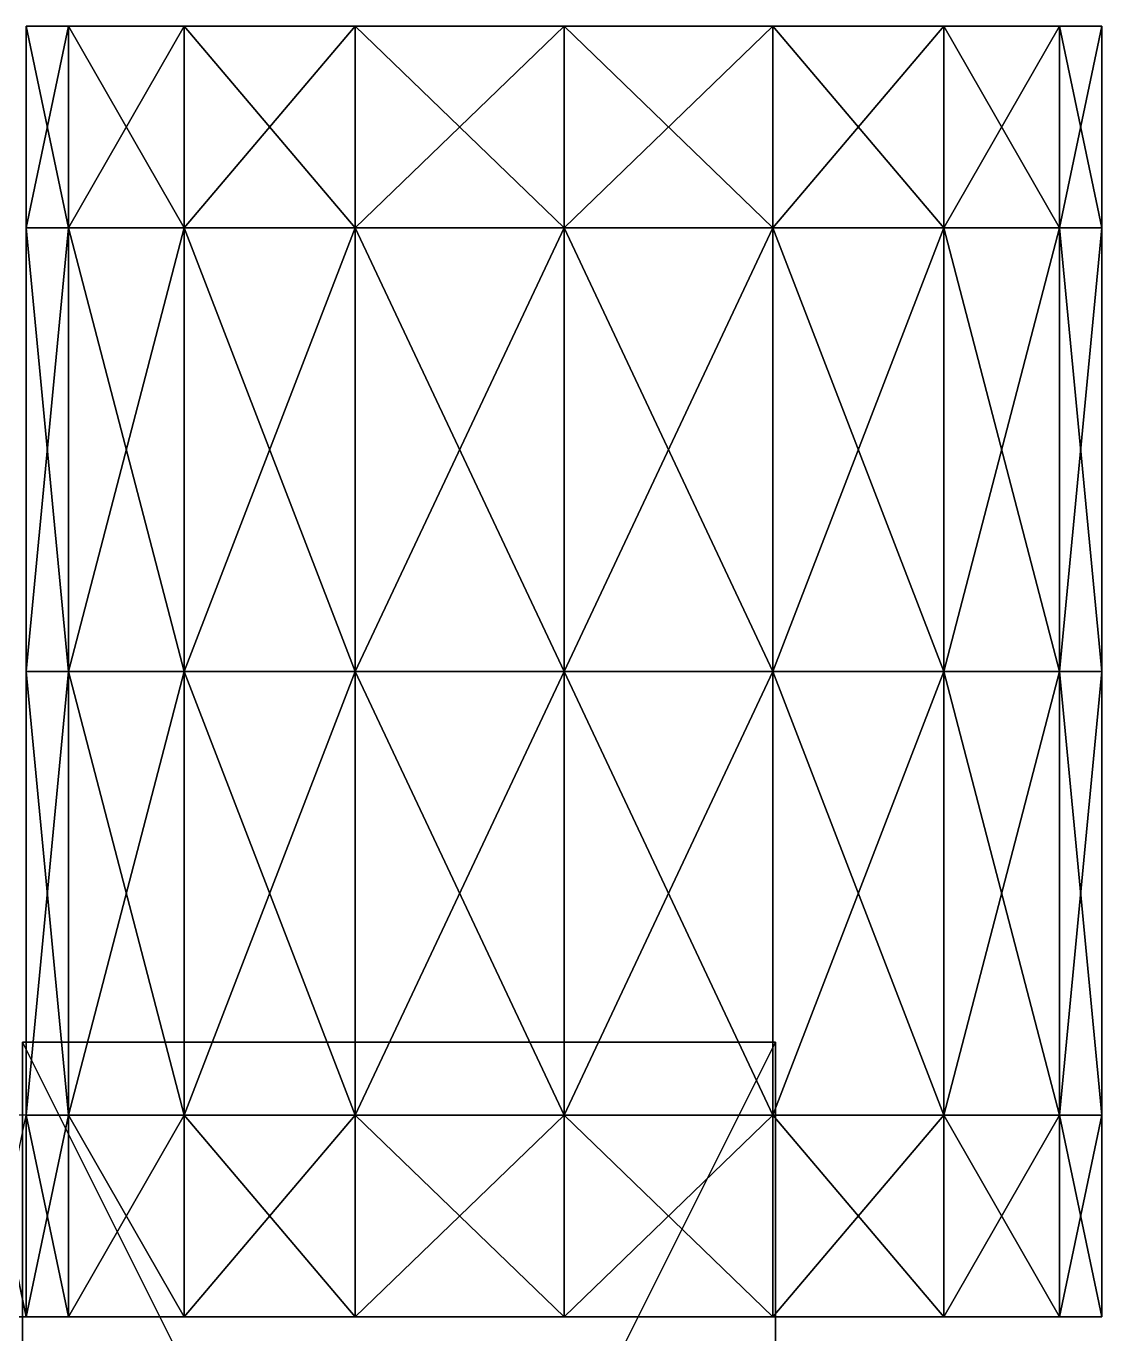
# Model space of a CAD drawing. Header units: metres. Extents: x -2 to 2, y -1.21 to 5.7.
# Drawn here: x 0 to 2, y 3.268 to 5.7 of the extents above; entities that cross this region are included whole.
import ezdxf

# ---------------------------------------------------------------- set-up
doc = ezdxf.new("R2010")
doc.units = ezdxf.units.M

msp = doc.modelspace()

# ---------------------------------------------------------------- linework, layer by layer
at = {"layer": 'Cube 1'}
for points in [[(-0.007, 3.8106, 0.4847), (1.393, 1.0106, 0.4847), (-0.007, 1.0106, 0.4847)], [(-0.007, 3.8106, 0.4847), (1.393, 3.8106, 0.4847), (1.393, 1.0106, 0.4847)], [(1.393, 3.8106, -0.4953), (-0.007, 3.8106, 0.4847), (-0.007, 3.8106, -0.4953)], [(1.393, 3.8106, -0.4953), (1.393, 3.8106, 0.4847), (-0.007, 3.8106, 0.4847)], [(-0.007, 1.0106, -0.4953), (1.393, 3.8106, -0.4953), (-0.007, 3.8106, -0.4953)], [(-0.007, 1.0106, -0.4953), (1.393, 1.0106, -0.4953), (1.393, 3.8106, -0.4953)], [(1.393, 1.0106, 0.4847), (1.393, 3.8106, -0.4953), (1.393, 1.0106, -0.4953)], [(1.393, 1.0106, 0.4847), (1.393, 3.8106, 0.4847), (1.393, 3.8106, -0.4953)]]:
    msp.add_3dface(points, dxfattribs=at)
at = {"layer": 'Cylinder'}
for points in [[(0, 5.7, 0.3137), (0.0789, 5.325, -0.0745), (0.0789, 5.7, -0.0745)], [(0, 5.7, 0.3137), (0, 5.325, 0.3137), (0.0789, 5.325, -0.0745)], [(0.0789, 5.7, 0.702), (0, 5.325, 0.3137), (0, 5.7, 0.3137)], [(0.0789, 5.7, 0.702), (0.0789, 5.325, 0.702), (0, 5.325, 0.3137)], [(0.0789, 5.7, -0.0745), (0.2937, 5.325, -0.3925), (0.2937, 5.7, -0.3925)], [(0.0789, 5.7, -0.0745), (0.0789, 5.325, -0.0745), (0.2937, 5.325, -0.3925)], [(0.2937, 5.7, 1.02), (0.0789, 5.325, 0.702), (0.0789, 5.7, 0.702)], [(0.2937, 5.7, 1.02), (0.2937, 5.325, 1.02), (0.0789, 5.325, 0.702)], [(0.2937, 5.7, -0.3925), (0.6117, 5.325, -0.6074), (0.6117, 5.7, -0.6074)], [(0.2937, 5.7, -0.3925), (0.2937, 5.325, -0.3925), (0.6117, 5.325, -0.6074)], [(0.6117, 5.7, 1.2348), (0.2937, 5.325, 1.02), (0.2937, 5.7, 1.02)], [(0.6117, 5.7, 1.2348), (0.6117, 5.325, 1.2348), (0.2937, 5.325, 1.02)], [(0.6117, 5.7, -0.6074), (1, 5.325, -0.6863), (1, 5.7, -0.6863)], [(0.6117, 5.7, -0.6074), (0.6117, 5.325, -0.6074), (1, 5.325, -0.6863)], [(1, 5.7, 1.3137), (0.6117, 5.325, 1.2348), (0.6117, 5.7, 1.2348)], [(1, 5.7, 1.3137), (1, 5.325, 1.3137), (0.6117, 5.325, 1.2348)], [(1.3883, 5.7, 1.2348), (1, 5.325, 1.3137), (1, 5.7, 1.3137)], [(1.3883, 5.7, 1.2348), (1.3883, 5.325, 1.2348), (1, 5.325, 1.3137)], [(1, 5.7, -0.6863), (1.3883, 5.325, -0.6074), (1.3883, 5.7, -0.6074)], [(1, 5.7, -0.6863), (1, 5.325, -0.6863), (1.3883, 5.325, -0.6074)], [(1.7062, 5.7, 1.02), (1.3883, 5.325, 1.2348), (1.3883, 5.7, 1.2348)], [(1.7062, 5.7, 1.02), (1.7062, 5.325, 1.02), (1.3883, 5.325, 1.2348)], [(1.3883, 5.7, -0.6074), (1.7062, 5.325, -0.3925), (1.7062, 5.7, -0.3925)], [(1.3883, 5.7, -0.6074), (1.3883, 5.325, -0.6074), (1.7062, 5.325, -0.3925)], [(1.9211, 5.7, 0.702), (1.7062, 5.325, 1.02), (1.7062, 5.7, 1.02)], [(1.9211, 5.7, 0.702), (1.9211, 5.325, 0.702), (1.7062, 5.325, 1.02)], [(1.7062, 5.7, -0.3925), (1.9211, 5.325, -0.0745), (1.9211, 5.7, -0.0745)], [(1.7062, 5.7, -0.3925), (1.7062, 5.325, -0.3925), (1.9211, 5.325, -0.0745)], [(2, 5.7, 0.3137), (1.9211, 5.325, 0.702), (1.9211, 5.7, 0.702)], [(2, 5.7, 0.3137), (2, 5.325, 0.3137), (1.9211, 5.325, 0.702)], [(1.9211, 5.7, -0.0745), (2, 5.325, 0.3137), (2, 5.7, 0.3137)], [(1.9211, 5.7, -0.0745), (1.9211, 5.325, -0.0745), (2, 5.325, 0.3137)], [(0, 5.325, 0.3137), (0.0789, 4.5, -0.0745), (0.0789, 5.325, -0.0745)], [(0, 5.325, 0.3137), (0, 4.5, 0.3137), (0.0789, 4.5, -0.0745)], [(0.0789, 5.325, 0.702), (0, 4.5, 0.3137), (0, 5.325, 0.3137)], [(0.0789, 5.325, 0.702), (0.0789, 4.5, 0.702), (0, 4.5, 0.3137)], [(0.0789, 5.325, -0.0745), (0.2937, 4.5, -0.3925), (0.2937, 5.325, -0.3925)], [(0.0789, 5.325, -0.0745), (0.0789, 4.5, -0.0745), (0.2937, 4.5, -0.3925)], [(0.2937, 5.325, 1.02), (0.0789, 4.5, 0.702), (0.0789, 5.325, 0.702)], [(0.2937, 5.325, 1.02), (0.2937, 4.5, 1.02), (0.0789, 4.5, 0.702)], [(0.2937, 5.325, -0.3925), (0.6117, 4.5, -0.6074), (0.6117, 5.325, -0.6074)], [(0.2937, 5.325, -0.3925), (0.2937, 4.5, -0.3925), (0.6117, 4.5, -0.6074)], [(0.6117, 5.325, 1.2348), (0.2937, 4.5, 1.02), (0.2937, 5.325, 1.02)], [(0.6117, 5.325, 1.2348), (0.6117, 4.5, 1.2348), (0.2937, 4.5, 1.02)], [(0.6117, 5.325, -0.6074), (1, 4.5, -0.6863), (1, 5.325, -0.6863)], [(0.6117, 5.325, -0.6074), (0.6117, 4.5, -0.6074), (1, 4.5, -0.6863)], [(1, 5.325, 1.3137), (0.6117, 4.5, 1.2348), (0.6117, 5.325, 1.2348)], [(1, 5.325, 1.3137), (1, 4.5, 1.3137), (0.6117, 4.5, 1.2348)], [(1.3883, 5.325, 1.2348), (1, 4.5, 1.3137), (1, 5.325, 1.3137)], [(1.3883, 5.325, 1.2348), (1.3883, 4.5, 1.2348), (1, 4.5, 1.3137)], [(1, 5.325, -0.6863), (1.3883, 4.5, -0.6074), (1.3883, 5.325, -0.6074)], [(1, 5.325, -0.6863), (1, 4.5, -0.6863), (1.3883, 4.5, -0.6074)], [(1.7062, 5.325, 1.02), (1.3883, 4.5, 1.2348), (1.3883, 5.325, 1.2348)], [(1.7062, 5.325, 1.02), (1.7062, 4.5, 1.02), (1.3883, 4.5, 1.2348)], [(1.3883, 5.325, -0.6074), (1.7062, 4.5, -0.3925), (1.7062, 5.325, -0.3925)], [(1.3883, 5.325, -0.6074), (1.3883, 4.5, -0.6074), (1.7062, 4.5, -0.3925)], [(1.9211, 5.325, 0.702), (1.7062, 4.5, 1.02), (1.7062, 5.325, 1.02)], [(1.9211, 5.325, 0.702), (1.9211, 4.5, 0.702), (1.7062, 4.5, 1.02)], [(1.7062, 5.325, -0.3925), (1.9211, 4.5, -0.0745), (1.9211, 5.325, -0.0745)], [(1.7062, 5.325, -0.3925), (1.7062, 4.5, -0.3925), (1.9211, 4.5, -0.0745)], [(2, 5.325, 0.3137), (1.9211, 4.5, 0.702), (1.9211, 5.325, 0.702)], [(2, 5.325, 0.3137), (2, 4.5, 0.3137), (1.9211, 4.5, 0.702)], [(1.9211, 5.325, -0.0745), (2, 4.5, 0.3137), (2, 5.325, 0.3137)], [(1.9211, 5.325, -0.0745), (1.9211, 4.5, -0.0745), (2, 4.5, 0.3137)], [(0, 4.5, 0.3137), (0.0789, 3.675, -0.0745), (0.0789, 4.5, -0.0745)], [(0, 4.5, 0.3137), (0, 3.675, 0.3137), (0.0789, 3.675, -0.0745)], [(0.0789, 4.5, 0.702), (0, 3.675, 0.3137), (0, 4.5, 0.3137)], [(0.0789, 4.5, 0.702), (0.0789, 3.675, 0.702), (0, 3.675, 0.3137)], [(0.0789, 4.5, -0.0745), (0.2937, 3.675, -0.3925), (0.2937, 4.5, -0.3925)], [(0.0789, 4.5, -0.0745), (0.0789, 3.675, -0.0745), (0.2937, 3.675, -0.3925)], [(0.2937, 4.5, 1.02), (0.0789, 3.675, 0.702), (0.0789, 4.5, 0.702)], [(0.2937, 4.5, 1.02), (0.2937, 3.675, 1.02), (0.0789, 3.675, 0.702)], [(0.2937, 4.5, -0.3925), (0.6117, 3.675, -0.6074), (0.6117, 4.5, -0.6074)], [(0.2937, 4.5, -0.3925), (0.2937, 3.675, -0.3925), (0.6117, 3.675, -0.6074)], [(0.6117, 4.5, 1.2348), (0.2937, 3.675, 1.02), (0.2937, 4.5, 1.02)], [(0.6117, 4.5, 1.2348), (0.6117, 3.675, 1.2348), (0.2937, 3.675, 1.02)], [(0.6117, 4.5, -0.6074), (1, 3.675, -0.6863), (1, 4.5, -0.6863)], [(0.6117, 4.5, -0.6074), (0.6117, 3.675, -0.6074), (1, 3.675, -0.6863)], [(1, 4.5, 1.3137), (0.6117, 3.675, 1.2348), (0.6117, 4.5, 1.2348)], [(1, 4.5, 1.3137), (1, 3.675, 1.3137), (0.6117, 3.675, 1.2348)], [(1.3883, 4.5, 1.2348), (1, 3.675, 1.3137), (1, 4.5, 1.3137)], [(1.3883, 4.5, 1.2348), (1.3883, 3.675, 1.2348), (1, 3.675, 1.3137)], [(1, 4.5, -0.6863), (1.3883, 3.675, -0.6074), (1.3883, 4.5, -0.6074)], [(1, 4.5, -0.6863), (1, 3.675, -0.6863), (1.3883, 3.675, -0.6074)], [(1.7062, 4.5, 1.02), (1.3883, 3.675, 1.2348), (1.3883, 4.5, 1.2348)], [(1.7062, 4.5, 1.02), (1.7062, 3.675, 1.02), (1.3883, 3.675, 1.2348)], [(1.3883, 4.5, -0.6074), (1.7062, 3.675, -0.3925), (1.7062, 4.5, -0.3925)], [(1.3883, 4.5, -0.6074), (1.3883, 3.675, -0.6074), (1.7062, 3.675, -0.3925)], [(1.9211, 4.5, 0.702), (1.7062, 3.675, 1.02), (1.7062, 4.5, 1.02)], [(1.9211, 4.5, 0.702), (1.9211, 3.675, 0.702), (1.7062, 3.675, 1.02)], [(1.7062, 4.5, -0.3925), (1.9211, 3.675, -0.0745), (1.9211, 4.5, -0.0745)], [(1.7062, 4.5, -0.3925), (1.7062, 3.675, -0.3925), (1.9211, 3.675, -0.0745)], [(2, 4.5, 0.3137), (1.9211, 3.675, 0.702), (1.9211, 4.5, 0.702)], [(2, 4.5, 0.3137), (2, 3.675, 0.3137), (1.9211, 3.675, 0.702)], [(1.9211, 4.5, -0.0745), (2, 3.675, 0.3137), (2, 4.5, 0.3137)], [(1.9211, 4.5, -0.0745), (1.9211, 3.675, -0.0745), (2, 3.675, 0.3137)], [(0, 3.675, 0.3137), (0.0789, 3.3, -0.0745), (0.0789, 3.675, -0.0745)], [(0, 3.675, 0.3137), (0, 3.3, 0.3137), (0.0789, 3.3, -0.0745)], [(0.0789, 3.675, 0.702), (0, 3.3, 0.3137), (0, 3.675, 0.3137)], [(0.0789, 3.675, 0.702), (0.0789, 3.3, 0.702), (0, 3.3, 0.3137)], [(0.0789, 3.675, -0.0745), (0.2937, 3.3, -0.3925), (0.2937, 3.675, -0.3925)], [(0.0789, 3.675, -0.0745), (0.0789, 3.3, -0.0745), (0.2937, 3.3, -0.3925)], [(0.2937, 3.675, 1.02), (0.0789, 3.3, 0.702), (0.0789, 3.675, 0.702)], [(0.2937, 3.675, 1.02), (0.2937, 3.3, 1.02), (0.0789, 3.3, 0.702)], [(0.2937, 3.675, -0.3925), (0.6117, 3.3, -0.6074), (0.6117, 3.675, -0.6074)], [(0.2937, 3.675, -0.3925), (0.2937, 3.3, -0.3925), (0.6117, 3.3, -0.6074)], [(0.6117, 3.675, 1.2348), (0.2937, 3.3, 1.02), (0.2937, 3.675, 1.02)], [(0.6117, 3.675, 1.2348), (0.6117, 3.3, 1.2348), (0.2937, 3.3, 1.02)], [(0.6117, 3.675, -0.6074), (1, 3.3, -0.6863), (1, 3.675, -0.6863)], [(0.6117, 3.675, -0.6074), (0.6117, 3.3, -0.6074), (1, 3.3, -0.6863)], [(1, 3.675, 1.3137), (0.6117, 3.3, 1.2348), (0.6117, 3.675, 1.2348)], [(1, 3.675, 1.3137), (1, 3.3, 1.3137), (0.6117, 3.3, 1.2348)], [(1.3883, 3.675, 1.2348), (1, 3.3, 1.3137), (1, 3.675, 1.3137)], [(1.3883, 3.675, 1.2348), (1.3883, 3.3, 1.2348), (1, 3.3, 1.3137)], [(1, 3.675, -0.6863), (1.3883, 3.3, -0.6074), (1.3883, 3.675, -0.6074)], [(1, 3.675, -0.6863), (1, 3.3, -0.6863), (1.3883, 3.3, -0.6074)], [(1.7062, 3.675, 1.02), (1.3883, 3.3, 1.2348), (1.3883, 3.675, 1.2348)], [(1.7062, 3.675, 1.02), (1.7062, 3.3, 1.02), (1.3883, 3.3, 1.2348)], [(1.3883, 3.675, -0.6074), (1.7062, 3.3, -0.3925), (1.7062, 3.675, -0.3925)], [(1.3883, 3.675, -0.6074), (1.3883, 3.3, -0.6074), (1.7062, 3.3, -0.3925)], [(1.9211, 3.675, 0.702), (1.7062, 3.3, 1.02), (1.7062, 3.675, 1.02)], [(1.9211, 3.675, 0.702), (1.9211, 3.3, 0.702), (1.7062, 3.3, 1.02)], [(1.7062, 3.675, -0.3925), (1.9211, 3.3, -0.0745), (1.9211, 3.675, -0.0745)], [(1.7062, 3.675, -0.3925), (1.7062, 3.3, -0.3925), (1.9211, 3.3, -0.0745)], [(2, 3.675, 0.3137), (1.9211, 3.3, 0.702), (1.9211, 3.675, 0.702)], [(2, 3.675, 0.3137), (2, 3.3, 0.3137), (1.9211, 3.3, 0.702)], [(1.9211, 3.675, -0.0745), (2, 3.3, 0.3137), (2, 3.675, 0.3137)], [(1.9211, 3.675, -0.0745), (1.9211, 3.3, -0.0745), (2, 3.3, 0.3137)], [(0.0789, 3.3, -0.0745), (0, 3.3, 0.3137), (0.0789, 3.3, 0.702)], [(0.0789, 3.3, 0.702), (0.2937, 3.3, -0.3925), (0.0789, 3.3, -0.0745)], [(0.2937, 3.3, 1.02), (0.2937, 3.3, -0.3925), (0.0789, 3.3, 0.702)], [(1.7062, 3.3, -0.3925), (0.2937, 3.3, -0.3925), (1.7062, 3.3, 1.02)], [(1.3883, 3.3, 1.2348), (1.7062, 3.3, 1.02), (0.2937, 3.3, 1.02)], [(1.7062, 3.3, 1.02), (0.2937, 3.3, -0.3925), (0.2937, 3.3, 1.02)], [(0.6117, 3.3, 1.2348), (1.3883, 3.3, 1.2348), (0.2937, 3.3, 1.02)], [(0.6117, 3.3, -0.6074), (0.2937, 3.3, -0.3925), (1.7062, 3.3, -0.3925)], [(0.6117, 3.3, -0.6074), (1.7062, 3.3, -0.3925), (1.3883, 3.3, -0.6074)], [(1.3883, 3.3, -0.6074), (1, 3.3, -0.6863), (0.6117, 3.3, -0.6074)], [(0.6117, 3.3, 1.2348), (1, 3.3, 1.3137), (1.3883, 3.3, 1.2348)], [(1.7062, 3.3, -0.3925), (1.7062, 3.3, 1.02), (1.9211, 3.3, -0.0745)], [(1.7062, 3.3, 1.02), (1.9211, 3.3, 0.702), (1.9211, 3.3, -0.0745)], [(1.9211, 3.3, 0.702), (2, 3.3, 0.3137), (1.9211, 3.3, -0.0745)]]:
    msp.add_3dface(points, dxfattribs=at)
at = {"layer": 'Cylinder 1'}
for points in [[(0, 3.675, 0.3137), (0, 3.3, 0.3137), (-0.0789, 3.3, 0.702)], [(-0.0789, 3.675, -0.0745), (0, 3.3, 0.3137), (0, 3.675, 0.3137)], [(-0.0789, 3.675, -0.0745), (-0.0789, 3.3, -0.0745), (0, 3.3, 0.3137)], [(-0.0789, 3.3, 0.702), (0, 3.3, 0.3137), (-0.0789, 3.3, -0.0745)]]:
    msp.add_3dface(points, dxfattribs=at)

doc.saveas('drawing.dxf')
